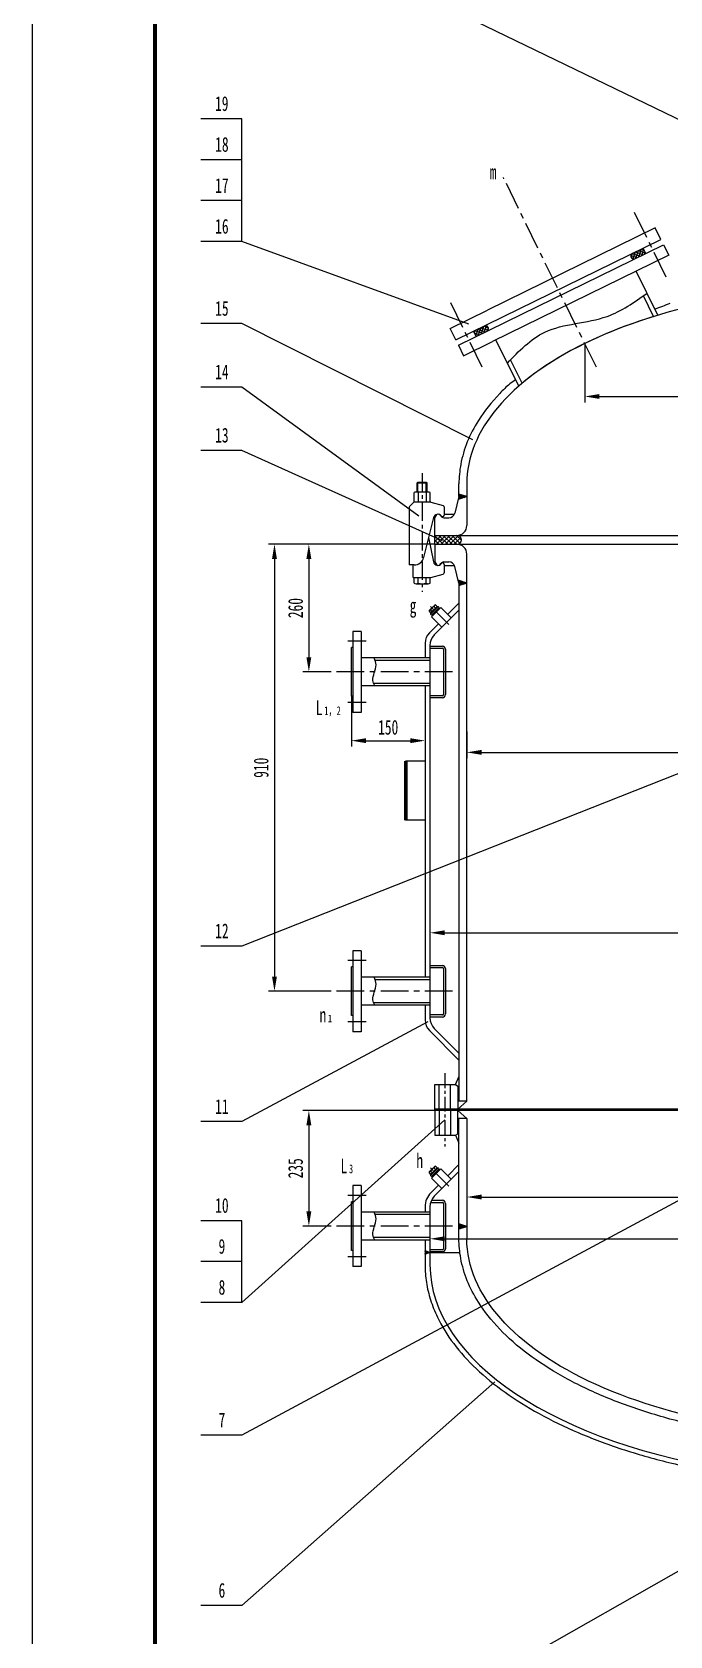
# Model space of a CAD drawing. Extents: x 0 to 5940, y 0 to 8400.
# Drawn here: x 0 to 1298, y 3496 to 6761 of the extents above; entities that cross this region are included whole.
import ezdxf

# ---------------------------------------------------------------- set-up
doc = ezdxf.new("R2010")
doc.units = 0
doc.header["$LTSCALE"] = 1.5
doc.linetypes.add('CENTERX2', pattern=[4, 2.5, -0.5, 0.5, -0.5])
for name, color, linetype in [('中心线', 2, 'CENTERX2'), ('剖面线', 4, 'Continuous'), ('尺寸线', 2, 'Continuous'), ('粗实线', 1, 'Continuous'), ('细实线', 7, 'Continuous')]:
    doc.layers.add(name, color=color, linetype=linetype)
doc.styles.add('仿宋67', font='SIMFANG.TTF', dxfattribs={"width": 0.67})
doc.dimstyles.new('线性10', dxfattribs={"dimscale": 10, "dimtxt": 3, "dimasz": 3, "dimexe": 1.2, "dimexo": 0, "dimgap": 1.2, "dimtad": 1, "dimdec": 1, "dimdsep": 46, "dimtxsty": '仿宋67', "dimcen": 0, "dimadec": 1, "dimazin": 2, "dimtfac": 1.6, "dimtdec": 1, "dimtmove": 0, "dimatfit": 3, "dimfxl": 1, "dimtolj": 1, "dimtzin": 0, "dimarcsym": 0})

# ---------------------------------------------------------------- blocks, each defined once
blk = doc.blocks.new('A1竖')
at = {"layer": '细实线'}
blk.add_line((-584, 830), (-584, -10), dxfattribs=at)
at = {"layer": '细实线', "const_width": 0.8}
blk.add_lwpolyline([(-559, 0), (0, 0), (0, 820), (-559, 820)], close=True, dxfattribs=at)
blk = doc.blocks.new('*D3')
at = {"layer": 'Defpoints', "color": 0}
for p in [(819.9, 5718.5), (563.4, 5458.5), (599.9, 5458.5)]:
    blk.add_point(p, dxfattribs=at)
at = {"layer": '尺寸线', "color": 0, "lineweight": -2}
for p, q in [((819.9, 5718.5), (551.4, 5718.5)), ((563.4, 5688.5), (563.4, 5488.5)), ((599.9, 5458.5), (551.4, 5458.5))]:
    blk.add_line(p, q, dxfattribs=at)
at = {"layer": '尺寸线', "color": 0}
for points in [[(558.4, 5688.5), (568.4, 5688.5), (563.4, 5718.5)], [(558.4, 5488.5), (568.4, 5488.5), (563.4, 5458.5)]]:
    blk.add_solid(points, dxfattribs=at)
at = {"layer": '尺寸线', "color": 0, "insert": (536.4, 5588.5), "char_height": 30, "attachment_point": 5, "rotation": 90, "style": '仿宋67'}
blk.add_mtext('\\A1;260', dxfattribs=at)
blk = doc.blocks.new('*D4')
at = {"layer": 'Defpoints', "color": 0}
for p in [(819.9, 5718.5), (493.4, 4808.5), (599.9, 4808.5)]:
    blk.add_point(p, dxfattribs=at)
at = {"layer": '尺寸线', "color": 0, "lineweight": -2}
for p, q in [((819.9, 5718.5), (481.4, 5718.5)), ((493.4, 5688.5), (493.4, 4838.5)), ((599.9, 4808.5), (481.4, 4808.5))]:
    blk.add_line(p, q, dxfattribs=at)
at = {"layer": '尺寸线', "color": 0}
for points in [[(488.4, 5688.5), (498.4, 5688.5), (493.4, 5718.5)], [(488.4, 4838.5), (498.4, 4838.5), (493.4, 4808.5)]]:
    blk.add_solid(points, dxfattribs=at)
at = {"layer": '尺寸线', "color": 0, "insert": (466.4, 5263.5), "char_height": 30, "attachment_point": 5, "rotation": 90, "style": '仿宋67'}
blk.add_mtext('\\A1;910', dxfattribs=at)
blk = doc.blocks.new('*D6')
at = {"layer": 'Defpoints', "color": 0}
for p in [(809.9, 4970.1), (2559.9, 4965.6), (2559.9, 4927.5)]:
    blk.add_point(p, dxfattribs=at)
at = {"layer": '尺寸线', "color": 0, "lineweight": -2}
for p, q in [((809.9, 4970.1), (809.9, 4915.5)), ((2559.9, 4965.6), (2559.9, 4915.5)), ((839.9, 4927.5), (2529.9, 4927.5))]:
    blk.add_line(p, q, dxfattribs=at)
at = {"layer": '尺寸线', "color": 0}
for points in [[(839.9, 4932.5), (839.9, 4922.5), (809.9, 4927.5)], [(2529.9, 4932.5), (2529.9, 4922.5), (2559.9, 4927.5)]]:
    blk.add_solid(points, dxfattribs=at)
at = {"layer": '尺寸线', "color": 0, "insert": (1784.9, 4956.8), "char_height": 30, "attachment_point": 5, "style": '仿宋67'}
blk.add_mtext('\\A1;φ1750', dxfattribs=at)
blk = doc.blocks.new('*D7')
at = {"layer": 'Defpoints', "color": 0}
for p in [(884.9, 5337.4), (2484.9, 5332.8), (2484.9, 5294.8)]:
    blk.add_point(p, dxfattribs=at)
at = {"layer": '尺寸线', "color": 0, "lineweight": -2}
for p, q in [((884.9, 5337.4), (884.9, 5282.8)), ((2484.9, 5332.8), (2484.9, 5282.8)), ((914.9, 5294.8), (2454.9, 5294.8))]:
    blk.add_line(p, q, dxfattribs=at)
at = {"layer": '尺寸线', "color": 0}
for points in [[(914.9, 5299.8), (914.9, 5289.8), (884.9, 5294.8)], [(2454.9, 5299.8), (2454.9, 5289.8), (2484.9, 5294.8)]]:
    blk.add_solid(points, dxfattribs=at)
at = {"layer": '尺寸线', "color": 0, "insert": (1784.9, 5324), "char_height": 30, "attachment_point": 5, "style": '仿宋67'}
blk.add_mtext('\\A1;φ1600', dxfattribs=at)
blk = doc.blocks.new('*D8')
at = {"layer": 'Defpoints', "color": 0}
for p in [(1124.9, 6127.1), (2244.9, 6026.8), (2244.9, 6019.3)]:
    blk.add_point(p, dxfattribs=at)
at = {"layer": '尺寸线', "color": 0, "lineweight": -2}
for p, q in [((1124.9, 6127.1), (1124.9, 6007.3)), ((1154.9, 6019.3), (2214.9, 6019.3)), ((2244.9, 6026.8), (2244.9, 6007.3))]:
    blk.add_line(p, q, dxfattribs=at)
at = {"layer": '尺寸线', "color": 0}
for points in [[(1154.9, 6024.3), (1154.9, 6014.3), (1124.9, 6019.3)], [(2214.9, 6024.3), (2214.9, 6014.3), (2244.9, 6019.3)]]:
    blk.add_solid(points, dxfattribs=at)
at = {"layer": '尺寸线', "color": 0, "insert": (1784.9, 6048.6), "char_height": 30, "attachment_point": 5, "style": '仿宋67'}
blk.add_mtext('\\A1;φ1120', dxfattribs=at)
blk = doc.blocks.new('*D28')
at = {"layer": 'Defpoints', "color": 0}
for p in [(819.9, 4565.5), (563.4, 4330.5), (599.9, 4330.5)]:
    blk.add_point(p, dxfattribs=at)
at = {"layer": '尺寸线', "color": 0, "lineweight": -2}
for p, q in [((819.9, 4565.5), (551.4, 4565.5)), ((563.4, 4535.5), (563.4, 4360.5)), ((599.9, 4330.5), (551.4, 4330.5))]:
    blk.add_line(p, q, dxfattribs=at)
at = {"layer": '尺寸线', "color": 0}
for points in [[(558.4, 4535.5), (568.4, 4535.5), (563.4, 4565.5)], [(558.4, 4360.5), (568.4, 4360.5), (563.4, 4330.5)]]:
    blk.add_solid(points, dxfattribs=at)
at = {"layer": '尺寸线', "color": 0, "insert": (536.4, 4448), "char_height": 30, "attachment_point": 5, "rotation": 90, "style": '仿宋67'}
blk.add_mtext('\\A1;235', dxfattribs=at)
blk = doc.blocks.new('*D29')
at = {"layer": 'Defpoints', "color": 0}
for p in [(884.9, 4432.2), (2484.9, 4427.7), (2484.9, 4389.6)]:
    blk.add_point(p, dxfattribs=at)
at = {"layer": '尺寸线', "color": 0, "lineweight": -2}
for p, q in [((884.9, 4432.2), (884.9, 4377.6)), ((2484.9, 4427.7), (2484.9, 4377.6)), ((914.9, 4389.6), (2454.9, 4389.6))]:
    blk.add_line(p, q, dxfattribs=at)
at = {"layer": '尺寸线', "color": 0}
for points in [[(914.9, 4394.6), (914.9, 4384.6), (884.9, 4389.6)], [(2454.9, 4394.6), (2454.9, 4384.6), (2484.9, 4389.6)]]:
    blk.add_solid(points, dxfattribs=at)
at = {"layer": '尺寸线', "color": 0, "insert": (1784.9, 4418.9), "char_height": 30, "attachment_point": 5, "style": '仿宋67'}
blk.add_mtext('\\A1;φ1600', dxfattribs=at)
blk = doc.blocks.new('*D31')
at = {"layer": 'Defpoints', "color": 0}
for p in [(809.9, 4366.3), (2559.9, 4366.3), (2559.9, 4304.6)]:
    blk.add_point(p, dxfattribs=at)
at = {"layer": '尺寸线', "color": 0, "lineweight": -2}
for p, q in [((809.9, 4366.3), (809.9, 4292.6)), ((2559.9, 4366.3), (2559.9, 4292.6)), ((839.9, 4304.6), (2529.9, 4304.6))]:
    blk.add_line(p, q, dxfattribs=at)
at = {"layer": '尺寸线', "color": 0}
for points in [[(839.9, 4309.6), (839.9, 4299.6), (809.9, 4304.6)], [(2529.9, 4309.6), (2529.9, 4299.6), (2559.9, 4304.6)]]:
    blk.add_solid(points, dxfattribs=at)
at = {"layer": '尺寸线', "color": 0, "insert": (1784.9, 4333.9), "char_height": 30, "attachment_point": 5, "style": '仿宋67'}
blk.add_mtext('\\A1;φ1750', dxfattribs=at)
blk = doc.blocks.new('*D34')
at = {"layer": 'Defpoints', "color": 0}
for p in [(649.9, 5409), (799.9, 5409), (799.9, 5318.6)]:
    blk.add_point(p, dxfattribs=at)
at = {"layer": '尺寸线', "color": 0, "lineweight": -2}
for p, q in [((649.9, 5409), (649.9, 5306.6)), ((799.9, 5409), (799.9, 5306.6)), ((679.9, 5318.6), (769.9, 5318.6))]:
    blk.add_line(p, q, dxfattribs=at)
at = {"layer": '尺寸线', "color": 0}
for points in [[(679.9, 5323.6), (679.9, 5313.6), (649.9, 5318.6)], [(769.9, 5323.6), (769.9, 5313.6), (799.9, 5318.6)]]:
    blk.add_solid(points, dxfattribs=at)
at = {"layer": '尺寸线', "color": 0, "insert": (724.9, 5345.6), "char_height": 30, "attachment_point": 5, "style": '仿宋67'}
blk.add_mtext('\\A1;150', dxfattribs=at)

msp = doc.modelspace()

# ---------------------------------------------------------------- hatches: boundary and pattern name
at = {"layer": '剖面线', "linetype": 'Continuous'}
h = msp.add_hatch(dxfattribs=at)
h.set_pattern_fill('ANSI37', color=256, scale=1.5, angle=26.10955, style=0)
h.set_pattern_definition([(71.10955, (10378.731, 4369.9586), (-4.5059886, 1.5419055), []), (161.10955, (10378.731, 4369.9586), (-1.5419055, -4.5059886), [])])
h.paths.add_polyline_path([(920.38, 6162.74), (898.38, 6151.96), (903.66, 6141.19), (925.66, 6151.97, 1)])
h.paths.add_polyline_path([(1244.09, 6321.4), (1222.1, 6310.61, 1.0000004), (1227.38, 6299.84), (1227.38, 6299.84), (1227.38, 6299.84), (1249.38, 6310.62)])
h = msp.add_hatch(dxfattribs=at)
h.set_pattern_fill('ANSI37', color=256, scale=0.4, style=0)
h.set_pattern_definition([(45, (3304.275, -448.7102), (-0.89802561, 0.89802561), []), (135, (3304.275, -448.7102), (-0.89802561, -0.89802561), [])])
h.paths.add_polyline_path([(884.93, 5815.47), (868.93, 5820.68), (868.93, 5815.47), (867.48, 5809.79)])
h = msp.add_hatch(dxfattribs=at)
h.set_pattern_fill('ANSI37', color=256, scale=2, style=0)
h.set_pattern_definition([(45, (3304.275, -448.71), (-4.490128, 4.490128), []), (135, (3304.275, -448.71), (-4.490128, -4.490128), [])])
h.paths.add_polyline_path([(819.93, 5736.47), (819.93, 5718.47), (864.93, 5718.47, 1), (864.93, 5736.47)])
h = msp.add_hatch(dxfattribs=at)
h.set_pattern_fill('ANSI37', color=256, scale=0.4, style=0)
h.set_pattern_definition([(315, (3304.275, 11903.6519), (-0.89802561, -0.89802561), []), (225, (3304.275, 11903.6519), (-0.89802561, 0.89802561), [])])
h.paths.add_polyline_path([(867.48, 5645.15), (868.93, 5639.47), (868.93, 5634.26), (884.93, 5639.47)])
at = {"layer": '剖面线'}
h = msp.add_hatch(dxfattribs=at)
h.set_pattern_fill('ANSI37', color=256, scale=0.2, style=0)
h.set_pattern_definition([(45, (3600.17474, 131.96114), (-0.44901281, 0.44901281), []), (135, (3600.17474, 131.96114), (-0.44901281, -0.44901281), [])])
h.paths.add_polyline_path([(868.93, 4334.68), (868.93, 4324.26), (884.93, 4329.47)])
at = {"layer": '剖面线', "linetype": 'Continuous'}
h = msp.add_hatch(dxfattribs=at)
h.set_pattern_fill('ANSI37', color=256, scale=0.2, style=0)
h.set_pattern_definition([(45, (-3051.82595, 4679.627), (-0.44901281, 0.44901281), []), (135, (-3051.82595, 4679.627), (-0.44901281, -0.44901281), [])])
h.paths.add_polyline_path([(799.93, 4279.87), (799.93, 4273.21), (809.93, 4276.44)])

# ---------------------------------------------------------------- linework, layer by layer
at = {"layer": '中心线', "ltscale": 15}
for p, q in [((1148.63, 6078.76), (959.36, 6464.95)), ((1290.96, 6262.17), (1222.44, 6401.91)), ((916.48, 6078.63), (848.01, 6218.41)), ((856.04, 5458.47), (599.93, 5458.47)), ((856.04, 4808.47), (599.93, 4808.47)), ((856.04, 4330.47), (599.93, 4330.47))]:
    msp.add_line(p, q, dxfattribs=at)
at = {"layer": '中心线', "ltscale": 10}
for p, q in [((793.93, 5863.29), (793.93, 5621.45)), ((848.27, 5554.77), (810.3, 5592.75)), ((680.27, 5520.97), (639.66, 5520.97)), ((680.27, 5395.97), (639.66, 5395.97)), ((680.27, 4870.97), (639.66, 4870.97)), ((680.27, 4745.97), (639.66, 4745.97)), ((848.27, 4411.77), (810.3, 4449.75)), ((680.27, 4392.97), (639.66, 4392.97)), ((680.27, 4267.97), (639.66, 4267.97))]:
    msp.add_line(p, q, dxfattribs=at)
at = {"layer": '中心线', "ltscale": 8}
msp.add_line((839.93, 4641.47), (839.93, 4492.47), dxfattribs=at)
at = {"layer": '粗实线'}
for p, q in [((426.84, 6584.66), (343.51, 6584.66)), ((426.84, 6501.33), (343.51, 6501.33)), ((426.84, 6418), (343.51, 6418)), ((426.84, 6334.66), (343.51, 6334.66)), ((426.84, 6167.61), (343.51, 6167.61)), ((426.84, 6038.54), (343.51, 6038.54)), ((426.84, 5909.51), (343.51, 5909.51)), ((785.43, 5844.77), (802.43, 5844.77)), ((777.45, 5805.62), (777.45, 5823.62)), ((806.29, 5824.77), (781.57, 5824.77)), ((783.93, 5824.77), (783.93, 5843.27)), ((785.69, 5823.62), (785.69, 5805.62)), ((802.17, 5823.62), (802.17, 5805.62)), ((803.93, 5824.77), (803.93, 5843.27)), ((810.4, 5805.62), (810.4, 5823.62)), ((767.45, 5793.07), (767.45, 5676.42)), ((776.57, 5803.57), (768.31, 5795.17)), ((811.81, 5804.36), (836.72, 5797.26)), ((777.65, 5676.42), (767.45, 5676.42)), ((775.45, 5650.47), (775.45, 5676.42)), ((777.45, 5639.12), (777.45, 5650.47)), ((785.69, 5639.12), (785.69, 5650.47)), ((802.17, 5639.12), (802.17, 5650.47)), ((810.4, 5639.12), (810.4, 5650.47)), ((811.81, 5650.59), (836.75, 5657.69)), ((781.57, 5637.97), (806.29, 5637.97)), ((808.38, 5583.54), (807.97, 5582.01)), ((819.5, 5594.67), (808.38, 5583.54)), ((811.23, 5585.28), (814.56, 5581.95)), ((824.36, 5591.75), (811.3, 5578.68)), ((826.85, 5591.75), (811.3, 5576.19)), ((813.06, 5570.89), (832.16, 5589.98)), ((828.79, 5589.81), (813.23, 5574.26)), ((817.77, 5591.81), (821.1, 5588.48)), ((818.72, 5534.12), (868.93, 5584.33)), ((819.5, 5594.67), (821.04, 5595.08)), ((821.04, 5595.08), (824.36, 5591.75)), ((824.36, 5591.75), (826.85, 5591.75)), ((826.85, 5591.75), (828.79, 5589.81)), ((828.22, 5586.05), (828.22, 5589.25)), ((853.37, 5568.77), (832.16, 5589.98)), ((846.3, 5575.84), (868.93, 5598.47)), ((807.97, 5582.01), (811.3, 5578.68)), ((808.72, 5538.26), (827.21, 5556.75)), ((811.3, 5578.68), (811.3, 5576.19)), ((811.3, 5576.19), (813.23, 5574.26)), ((834.28, 5549.68), (813.06, 5570.89)), ((817, 5574.82), (813.8, 5574.82)), ((652.93, 5540.97), (652.93, 5375.97)), ((669.93, 5540.97), (669.93, 5375.97)), ((649.93, 5408.97), (649.93, 5507.97)), ((799.93, 5517.04), (799.93, 5486.97)), ((809.93, 5512.9), (809.93, 4754.04)), ((809.93, 5510.97), (835.13, 5510.97)), ((809.93, 5506.77), (835.13, 5506.77)), ((837.23, 5504.67), (837.23, 5412.27)), ((841.43, 5504.67), (841.43, 5412.27)), ((799.93, 5429.97), (799.93, 4836.97)), ((835.13, 5410.17), (809.93, 5410.17)), ((835.13, 5405.97), (809.93, 5405.97)), ((757.93, 5276.84), (757.93, 5156.84)), ((799.93, 5276.84), (759.93, 5276.84)), ((759.93, 5276.84), (759.93, 5156.84)), ((762.93, 5276.84), (762.93, 5156.84)), ((799.93, 5156.84), (759.93, 5156.84)), ((426.84, 4900.51), (343.51, 4900.51)), ((652.93, 4890.97), (652.93, 4725.97)), ((669.93, 4890.97), (669.93, 4725.97)), ((649.93, 4758.97), (649.93, 4857.97)), ((809.93, 4860.97), (835.13, 4860.97)), ((809.93, 4856.77), (835.13, 4856.77)), ((837.23, 4854.67), (837.23, 4762.27)), ((841.43, 4854.67), (841.43, 4762.27)), ((799.93, 4779.97), (799.93, 4749.9)), ((835.13, 4760.17), (809.93, 4760.17)), ((835.13, 4755.97), (809.93, 4755.97)), ((808.72, 4728.68), (868.93, 4668.47)), ((818.72, 4732.83), (868.93, 4682.61)), ((819.93, 4568.47), (819.93, 4618.47)), ((819.93, 4618.47), (861.73, 4618.47)), ((828.43, 4568.47), (828.43, 4618.47)), ((851.43, 4568.47), (851.43, 4618.47)), ((861.73, 4618.47), (868.93, 4634.47)), ((861.73, 4618.47), (866.93, 4615.47)), ((866.93, 4615.47), (866.93, 4568.47)), ((866.93, 4615.47), (868.93, 4615.47)), ((884.93, 4584.47), (866.93, 4568.47)), ((884.93, 4584.47), (866.93, 4584.47)), ((426.84, 4543.03), (343.51, 4543.03)), ((1637.43, 4568.47), (819.93, 4568.47)), ((819.93, 4565.47), (819.93, 4568.47)), ((819.93, 4565.47), (819.93, 4515.47)), ((1637.43, 4565.47), (819.93, 4565.47)), ((828.43, 4565.47), (828.43, 4568.47)), ((828.43, 4565.47), (828.43, 4515.47)), ((851.43, 4565.47), (851.43, 4568.47)), ((851.43, 4565.47), (851.43, 4515.47)), ((866.93, 4565.47), (866.93, 4568.47)), ((866.93, 4518.47), (866.93, 4565.47)), ((884.93, 4549.47), (866.93, 4565.47)), ((884.93, 4549.47), (866.93, 4549.47)), ((868.93, 4304.47), (868.93, 4549.47)), ((884.93, 4549.47), (884.93, 4304.47)), ((819.93, 4515.47), (861.73, 4515.47)), ((861.73, 4515.47), (866.93, 4518.47)), ((861.73, 4515.47), (868.93, 4499.47)), ((866.93, 4518.47), (868.93, 4518.47)), ((808.38, 4440.54), (807.97, 4439.01)), ((819.5, 4451.67), (808.38, 4440.54)), ((811.23, 4442.28), (814.56, 4438.95)), ((826.85, 4448.75), (811.3, 4433.19)), ((824.36, 4448.75), (811.3, 4435.68)), ((813.06, 4427.89), (832.16, 4446.98)), ((828.79, 4446.81), (813.23, 4431.26)), ((817.77, 4448.81), (821.1, 4445.48)), ((818.72, 4391.12), (868.93, 4441.33)), ((819.5, 4451.67), (821.04, 4452.08)), ((821.04, 4452.08), (824.36, 4448.75)), ((824.36, 4448.75), (826.85, 4448.75)), ((826.85, 4448.75), (828.79, 4446.81)), ((828.22, 4443.05), (828.22, 4446.25)), ((853.37, 4425.77), (832.16, 4446.98)), ((846.3, 4432.84), (868.93, 4455.47)), ((652.93, 4412.97), (652.93, 4247.97)), ((669.93, 4412.97), (669.93, 4247.97)), ((807.97, 4439.01), (811.3, 4435.68)), ((811.3, 4435.68), (811.3, 4433.19)), ((811.3, 4433.19), (813.23, 4431.26)), ((811.65, 4398.19), (827.21, 4413.75)), ((834.28, 4406.68), (813.06, 4427.89)), ((817, 4431.82), (813.8, 4431.82)), ((649.93, 4280.97), (649.93, 4379.97)), ((811.27, 4378.77), (835.13, 4378.77)), ((812.93, 4382.97), (835.13, 4382.97)), ((837.23, 4376.67), (837.23, 4284.27)), ((841.43, 4376.67), (841.43, 4284.27)), ((799.93, 4369.9), (799.93, 4358.97)), ((809.93, 4369.9), (809.93, 4251.44)), ((426.84, 4341.42), (343.51, 4341.42)), ((799.93, 4301.97), (799.93, 4251.44)), ((809.93, 4276.44), (799.93, 4279.87)), ((835.13, 4282.17), (809.93, 4282.17)), ((835.13, 4277.97), (809.93, 4277.97)), ((426.84, 4258.09), (343.51, 4258.09)), ((809.93, 4276.44), (799.93, 4273.21)), ((809.93, 4276.44), (868.93, 4276.44)), ((426.84, 4174.76), (343.51, 4174.76)), ((426.84, 3904.75), (343.51, 3904.75)), ((426.84, 3557.96), (343.51, 3557.96))]:
    msp.add_line(p, q, dxfattribs=at)
at = {"layer": '粗实线', "linetype": 'Continuous'}
for p, q in [((862.46, 6134.36), (1280.01, 6339)), ((1268.57, 6362.35), (926.99, 6194.94)), ((1280.01, 6339), (1268.57, 6362.35)), ((867.75, 6123.58), (1285.29, 6328.22)), ((1295.86, 6306.67), (937.5, 6131.04)), ((1249.38, 6310.62), (1244.09, 6321.4)), ((1285.29, 6328.22), (1295.86, 6306.67)), ((1273.82, 6184.61), (1229.85, 6274.32)), ((1265.09, 6181.96), (1244.39, 6224.21)), ((851.02, 6157.7), (926.99, 6194.94)), ((862.46, 6134.36), (851.02, 6157.7)), ((903.66, 6141.19), (898.38, 6151.96)), ((867.75, 6123.58), (878.31, 6102.03)), ((878.31, 6102.03), (937.5, 6131.04)), ((990.52, 6040.09), (944.31, 6134.38)), ((997.58, 6046.13), (974.06, 6094.13)), ((785.43, 5844.77), (783.93, 5843.27)), ((802.43, 5844.77), (803.93, 5843.27)), ((783.93, 5843.27), (803.93, 5843.27)), ((868.93, 5815.47), (860.24, 5781.5)), ((884.93, 5815.47), (867.48, 5809.79)), ((868.93, 5815.47), (868.93, 5841.47)), ((884.93, 5815.47), (868.93, 5820.68)), ((884.93, 5841.47), (884.93, 5756.47)), ((778.71, 5804.47), (810.99, 5804.47)), ((819.93, 5772.47), (823.77, 5779.13)), ((838.93, 5794.37), (838.93, 5777.64)), ((838.93, 5779.47), (859.52, 5779.47)), ((817.2, 5772.64), (797.06, 5691.6)), ((819.93, 5736.47), (819.93, 5772.47)), ((838.05, 5772.47), (848.61, 5772.47)), ((807.13, 5732.12), (817.11, 5682.69)), ((819.93, 5718.47), (819.93, 5736.47)), ((819.93, 5736.47), (1637.43, 5736.47)), ((819.93, 5718.47), (819.93, 5682.47)), ((819.93, 5718.47), (1637.43, 5718.47)), ((819.93, 5682.47), (823.77, 5675.81)), ((838.05, 5682.47), (848.61, 5682.47)), ((884.93, 4584.47), (884.93, 5698.47)), ((775.45, 5650.47), (810.99, 5650.47)), ((838.93, 5677.3), (838.93, 5660.58)), ((838.93, 5675.47), (859.52, 5675.47)), ((868.93, 5639.47), (860.24, 5673.44)), ((884.93, 5639.47), (867.48, 5645.15)), ((868.93, 5639.47), (868.93, 4584.47)), ((884.93, 5639.47), (868.93, 5634.26)), ((884.93, 4329.47), (868.93, 4334.68)), ((884.93, 4329.47), (868.93, 4324.26))]:
    msp.add_line(p, q, dxfattribs=at)
at = {"layer": '粗实线', "ltscale": 10}
for p, q in [((669.93, 5540.97), (652.93, 5540.97)), ((652.93, 5507.97), (649.93, 5507.97)), ((809.93, 5486.97), (669.93, 5486.97)), ((809.93, 5481.97), (698.11, 5481.97)), ((809.93, 5429.97), (669.93, 5429.97)), ((809.93, 5434.97), (695.5, 5434.97)), ((652.93, 5408.97), (649.93, 5408.97)), ((669.93, 5375.97), (652.93, 5375.97)), ((669.93, 4890.97), (652.93, 4890.97)), ((652.93, 4857.97), (649.93, 4857.97)), ((809.93, 4836.97), (669.93, 4836.97)), ((809.93, 4831.97), (698.11, 4831.97)), ((809.93, 4779.97), (669.93, 4779.97)), ((809.93, 4784.97), (695.5, 4784.97)), ((652.93, 4758.97), (649.93, 4758.97)), ((669.93, 4725.97), (652.93, 4725.97)), ((669.93, 4412.97), (652.93, 4412.97)), ((652.93, 4379.97), (649.93, 4379.97)), ((809.93, 4358.97), (669.93, 4358.97)), ((809.93, 4353.97), (698.11, 4353.97)), ((652.93, 4280.97), (649.93, 4280.97)), ((809.93, 4301.97), (669.93, 4301.97)), ((809.93, 4306.97), (695.5, 4306.97)), ((669.93, 4247.97), (652.93, 4247.97))]:
    msp.add_line(p, q, dxfattribs=at)
at = {"layer": '粗实线', "linetype": 'Continuous'}
for centre, radius, start, end in [((1224.74, 6305.23), 6, 116.10955, 296.10955), ((923.02, 6157.36), 6, 296.10955, 116.10955), ((778.71, 5801.47), 3, 90, 135.49874), ((810.99, 5801.47), 3, 74.10174, 90), ((825.93, 5770.47), 9, 36.09123, 166.04954), ((825.93, 5772.47), 7, 30, 107.92835), ((835.93, 5794.37), 3, 0, 74.67691), ((848.61, 5784.47), 12, 270, 345.65067), ((838.05, 5779.47), 7, 210, 270), ((835.76, 5777.64), 3.17, 216.09123, 0), ((864.93, 5756.47), 20, 270, 0), ((864.93, 5727.47), 9, 270, 90), ((864.93, 5698.47), 20, 0, 90), ((825.93, 5684.47), 9, 191.41216, 323.90877), ((838.05, 5675.47), 7, 90, 150), ((848.61, 5670.47), 12, 14.34933, 90), ((810.99, 5653.47), 3, 270, 285.89826), ((825.93, 5682.47), 7, 252.07165, 330), ((835.76, 5677.3), 3.17, 0, 143.90877), ((835.93, 5660.58), 3, 285.89826, 0)]:
    msp.add_arc(centre, radius, start, end, dxfattribs=at)
at = {"layer": '粗实线'}
for centre, radius, start, end in [((1813.16, 4755.27), 1541.49, 109.50943, 110.72201), ((1053.17, 5941.77), 130.78, 121.80963, 134.1659), ((781.57, 5816.84), 7.93, 58.71936, 121.28064), ((793.93, 5794.77), 30, 74.06282, 105.93718), ((806.29, 5816.84), 7.93, 58.71936, 121.28064), ((770.45, 5793.07), 3, 135.49874, 180), ((781.57, 5812.4), 7.93, 238.71936, 301.28064), ((793.93, 5834.47), 30, 254.06282, 285.93718), ((806.29, 5812.4), 7.93, 238.71936, 301.28064), ((777.65, 5696.42), 20, 270, 346.04954), ((781.57, 5645.9), 7.93, 238.71936, 301.28064), ((793.93, 5667.97), 30, 254.06282, 285.93718), ((806.29, 5645.9), 7.93, 238.71936, 301.28064), ((811.7, 5581.54), 3.76, 97.12112, 172.87888), ((823.74, 5579.3), 13.86, 115.52878, 154.47122), ((821.5, 5591.34), 3.76, 97.12112, 172.87888), ((829.93, 5517.04), 30, 135, 180), ((839.93, 5512.9), 30, 135, 180), ((835.13, 5504.67), 6.3, 0, 90), ((835.13, 5504.67), 2.1, 0, 90), ((835.13, 5412.27), 6.3, 270, 0), ((835.13, 5412.27), 2.1, 270, 0), ((835.13, 4854.67), 6.3, 0, 90), ((835.13, 4854.67), 2.1, 0, 90), ((829.93, 4749.9), 30, 180, 225), ((839.93, 4754.04), 30, 180, 225), ((835.13, 4762.27), 6.3, 270, 0), ((835.13, 4762.27), 2.1, 270, 0), ((811.7, 4438.54), 3.76, 97.12112, 172.87888), ((823.74, 4436.3), 13.86, 115.52878, 154.47122), ((821.5, 4448.34), 3.76, 97.12112, 172.87888), ((839.93, 4369.9), 40, 135, 180), ((839.93, 4369.9), 30, 135, 180), ((835.13, 4376.67), 6.3, 0, 90), ((835.13, 4376.67), 2.1, 0, 90), ((835.13, 4284.27), 6.3, 270, 0), ((835.13, 4284.27), 2.1, 270, 0)]:
    msp.add_arc(centre, radius, start, end, dxfattribs=at)
for centre, major_axis, start_param, end_param in [((1684.93, 5841.47), (-800, 0), 4.7717989, 5.4877865), ((1684.93, 5841.47), (-800, 0), 5.2648656, 5.7460715), ((1684.93, 5841.47), (-800, 0), 5.4877865, 6.2831853), ((1684.93, 4251.44), (875, 0), 3.1415927, 4.4283138)]:
    msp.add_ellipse(centre, major_axis=major_axis, ratio=0.5, start_param=start_param, end_param=end_param, dxfattribs=at)
at = {"layer": '粗实线', "extrusion": (0, 0, -1)}
msp.add_ellipse((1684.93, 4304.47), major_axis=(-800, 0.37), ratio=0.5003824, start_param=4.6121136, end_param=6.2822674, dxfattribs=at)
at = {"layer": '粗实线'}
msp.add_spline([(967.41, 6087.23), (1043.58, 6150.16), (1170.52, 6182.3), (1251.83, 6229.47)], degree=3, dxfattribs=at)
for points, knots in [([(962.05, 6035.59), (958.59, 6032.22), (955.21, 6028.82), (935.02, 6007.75), (920.49, 5989.39), (899.49, 5956.15), (891.93, 5941.51), (879.91, 5911.75), (875.46, 5896.63), (870.17, 5868.14), (868.93, 5854.81), (868.93, 5841.47)], [5.80896593, 5.80896593, 5.80896593, 5.80896593, 5.83632392, 5.83632392, 5.97731907, 5.97731907, 6.08394389, 6.08394389, 6.19056871, 6.19056871, 6.28318531, 6.28318531, 6.28318531, 6.28318531]), ([(1620.93, 3891.32), (1584.31, 3891.61), (1579.45, 3891.92), (1536.97, 3894.85), (1499.7, 3898.77), (1426.6, 3909.2), (1390.77, 3915.71), (1321.24, 3931.19), (1287.54, 3940.16), (1222.91, 3960.42), (1191.99, 3971.7), (1133.52, 3996.37), (1105.96, 4009.77), (1054.76, 4038.44), (1031.1, 4053.73), (988.15, 4085.95), (968.85, 4102.9), (935.02, 4138.19), (920.49, 4156.55), (899.49, 4189.79), (891.93, 4204.43), (879.91, 4234.19), (875.46, 4249.31), (870.17, 4277.8), (868.93, 4291.13), (868.93, 4304.47)], [4.8311792, 4.8311792, 4.8311792, 4.8311792, 4.8493578, 4.8493578, 4.990353, 4.990353, 5.1313482, 5.1313482, 5.2723433, 5.2723433, 5.4133385, 5.4133385, 5.5543336, 5.5543336, 5.6953288, 5.6953288, 5.8363239, 5.8363239, 5.9773191, 5.9773191, 6.0839439, 6.0839439, 6.1905687, 6.1905687, 6.2831853, 6.2831853, 6.2831853, 6.2831853]), ([(799.93, 4251.44), (799.93, 4239.49), (800.87, 4227.54), (804.6, 4203.75), (807.4, 4191.9), (814.83, 4168.4), (819.45, 4156.75), (833.8, 4126.78), (844.92, 4108.69), (871.49, 4073.46), (886.93, 4056.33), (921.87, 4023.26), (941.37, 4007.33), (984.09, 3976.87), (1007.32, 3962.34), (1057.16, 3934.89), (1083.76, 3921.97), (1139.94, 3897.92), (1169.51, 3886.78), (1231.16, 3866.47), (1263.24, 3857.29), (1329.42, 3841.01), (1363.51, 3833.92), (1411.55, 3825.65), (1424.85, 3823.53), (1438.25, 3821.58)], [0, 0, 0, 0, 0.0783463, 0.0783463, 0.1566927, 0.1566927, 0.235039, 0.235039, 0.3605559, 0.3605559, 0.4860728, 0.4860728, 0.6115897, 0.6115897, 0.7371066, 0.7371066, 0.8626234, 0.8626234, 0.9881403, 0.9881403, 1.1136572, 1.1136572, 1.2391741, 1.2391741, 1.2867211, 1.2867211, 1.2867211, 1.2867211])]:
    msp.add_open_spline(points, degree=3, knots=knots, dxfattribs=at)
at = {"layer": '细实线'}
for p, q in [((1637.43, 6427.22), (426.84, 7013.79)), ((426.84, 6501.33), (426.84, 6584.66)), ((426.84, 6418), (426.84, 6501.33)), ((426.84, 6334.66), (426.84, 6418)), ((889.01, 6166.2), (426.84, 6334.66)), ((897, 5931.12), (426.84, 6167.61)), ((787.21, 5775.7), (426.84, 6038.54)), ((835.37, 5725.37), (426.84, 5909.51)), ((785.43, 5824.77), (785.43, 5844.77)), ((802.43, 5824.77), (802.43, 5844.77)), ((805.33, 4746.31), (426.84, 4543.03)), ((1664.27, 4569.98), (426.84, 3904.75)), ((839.93, 4546.96), (426.84, 4174.76)), ((426.84, 4258.09), (426.84, 4341.42)), ((426.84, 4174.76), (426.84, 4258.09)), ((942.18, 4013.09), (426.84, 3557.96)), ((1592.6, 3786.08), (426.84, 3122.18))]:
    msp.add_line(p, q, dxfattribs=at)
at = {"layer": '细实线', "linetype": 'Continuous'}
msp.add_line((2232.55, 5613.44), (426.84, 4900.51), dxfattribs=at)
at = {"layer": '细实线'}
for points in [[(698.01, 5429.97), (696.01, 5433.62), (689.41, 5446.85), (704.33, 5467.5), (698.06, 5482.3), (696.06, 5486.97)], [(698.01, 4779.97), (696.01, 4783.62), (689.41, 4796.85), (704.33, 4817.5), (698.06, 4832.3), (696.06, 4836.97)], [(698.01, 4301.97), (696.01, 4305.62), (689.41, 4318.85), (704.33, 4339.5), (698.06, 4354.3), (696.06, 4358.97)]]:
    msp.add_open_spline(points, degree=3, knots=[39.9556372, 39.9556372, 39.9556372, 39.9556372, 52.1163056, 84.6523261, 99.4839899, 99.4839899, 99.4839899, 99.4839899], dxfattribs=at)

# ---------------------------------------------------------------- block references
at = {"layer": '细实线', "linetype": 'Continuous', "xscale": 10, "yscale": 10, "zscale": 10}
msp.add_blockref('A1竖', (5840, 100), dxfattribs=at)

# ---------------------------------------------------------------- texts
at = {"layer": '尺寸线', "style": '仿宋67', "width": 0.67}
for s, height, p in [('19', 30, (372.4, 6600.49)), ('L', 30, (577.54, 5370.65)), ('1，2', 18, (594.92, 5370.65)), ('L', 30, (627.82, 4437.99)), ('3', 18, (645.2, 4437.99))]:
    msp.add_text(s, height=height, dxfattribs=at).set_placement(p)
at = {"layer": '尺寸线', "char_height": 30, "attachment_point": 5, "style": '仿宋67'}
for s, insert in [('18', (386.41, 6532.15)), ('m', (938.27, 6476.27)), ('17', (386.41, 6448.82)), ('16', (386.41, 6365.49)), ('15', (386.41, 6198.43)), ('14', (386.41, 6069.36)), ('13', (386.41, 5940.33)), ('g', (775.52, 5588.69)), ('12', (386.41, 4931.34)), ('n{\\H0.2142x; \\H2.4x;1\\H0.4863x;}', (597.86, 4760.42)), ('11', (386.41, 4573.85)), ('h', (788.92, 4463.54)), ('10', (386.41, 4372.24)), ('9', (386.41, 4288.91)), ('8', (386.41, 4205.58)), ('7', (386.41, 3935.57)), ('6', (386.41, 3588.78))]:
    msp.add_mtext(s, dxfattribs=dict(at, insert=insert))

# ---------------------------------------------------------------- dimensions: what is measured, and where the dimension line sits
at = {"layer": '尺寸线'}
for base, p1, p2, picture, middle in [((2244.93, 6019.31), (1124.93, 6127.13), (2244.93, 6026.84), '*D8', (1784.93, 6019.31)), ((2484.93, 5294.77), (884.93, 5337.4), (2484.93, 5332.84), '*D7', (1784.93, 5294.77)), ((2559.93, 4927.5), (809.93, 4970.12), (2559.93, 4965.56), '*D6', (1784.93, 4927.5)), ((2484.93, 4389.61), (884.93, 4432.24), (2484.93, 4427.68), '*D29', (1784.93, 4389.61)), ((2559.93, 4304.64), (809.93, 4366.28), (2559.93, 4366.28), '*D31', (1784.93, 4304.64))]:
    dim = msp.add_linear_dim(base=base, p1=p1, p2=p2, text='φ<>', dimstyle='线性10', dxfattribs=at)
    dim.commit()
    dim.dimension.update_dxf_attribs({"geometry": picture, "text_midpoint": middle, "dimtype": 160})
dim = msp.add_linear_dim(base=(493.44, 4808.47), p1=(819.93, 5718.47), p2=(599.93, 4808.47), angle=90, dimstyle='线性10', override={"dimtmove": 1}, dxfattribs=at)
dim.commit()
dim.dimension.update_dxf_attribs({"geometry": '*D4', "text_midpoint": (466.44, 5263.47)})
for base, p1, p2, picture, middle in [((563.44, 5458.47), (819.93, 5718.47), (599.93, 5458.47), '*D3', (536.44, 5588.47)), ((563.44, 4330.47), (819.93, 4565.47), (599.93, 4330.47), '*D28', (536.44, 4447.97))]:
    dim = msp.add_linear_dim(base=base, p1=p1, p2=p2, angle=90, dimstyle='线性10', dxfattribs=at)
    dim.commit()
    dim.dimension.update_dxf_attribs({"geometry": picture, "text_midpoint": middle})
dim = msp.add_linear_dim(base=(799.93, 5318.63), p1=(649.93, 5408.97), p2=(799.93, 5408.97), dimstyle='线性10', dxfattribs=at)
dim.commit()
dim.dimension.update_dxf_attribs({"geometry": '*D34', "text_midpoint": (724.93, 5345.63)})

doc.saveas('drawing.dxf')
